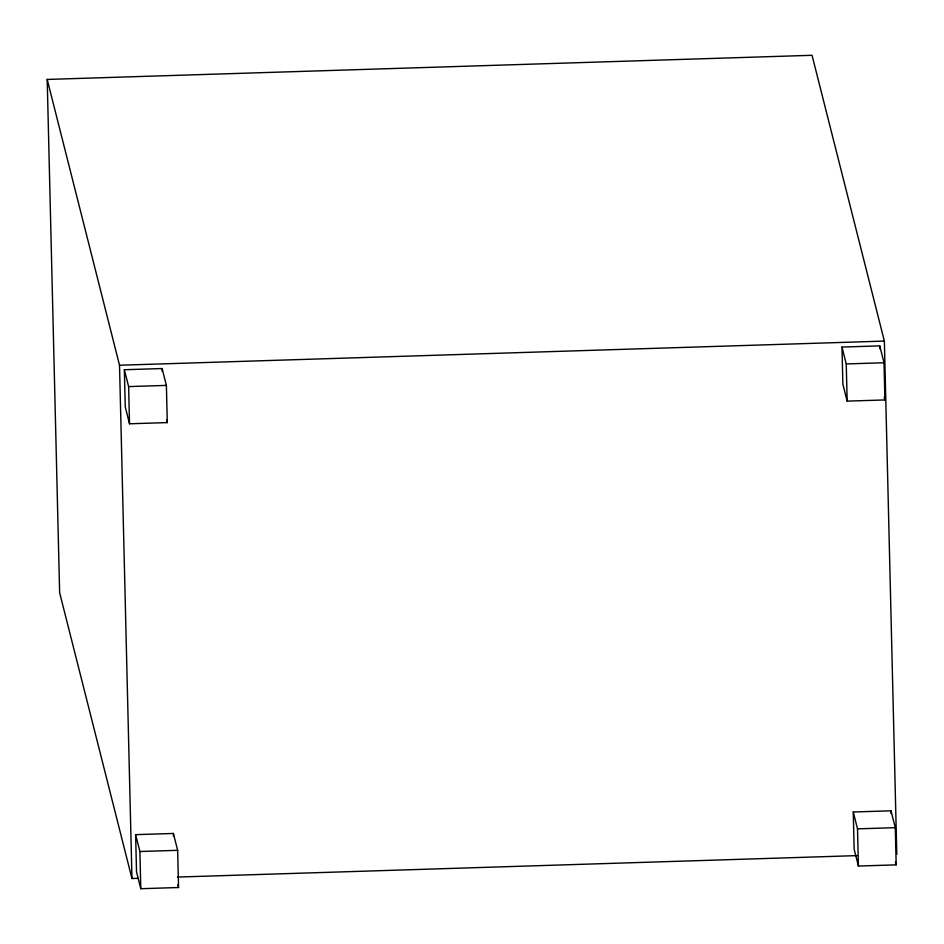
<?xml version="1.0" encoding="UTF-8"?>
<svg xmlns="http://www.w3.org/2000/svg" width="944" height="944" viewBox="0 0 944 944"><rect width="100%" height="100%" fill="white"/><g stroke="black" fill="none" stroke-linecap="round" stroke-linejoin="round"><path stroke-width="1.42" d="M137.836 878.321L131.959 878.51L59.637 592.714L47.2 79.438L812.041 55.295L884.363 341.079L896.8 854.355M47.2 79.438L119.522 365.234L884.363 341.079M124.348 369.729L162.12 368.538L166.392 385.4L167.289 422.593L129.517 423.785L125.257 406.923L124.348 369.729L128.62 386.592L129.517 423.785M841.977 347.073L879.749 345.882L884.021 362.744L884.917 399.937L847.146 401.129L842.886 384.267L841.977 347.073L846.249 363.936L847.146 401.129M128.62 386.592L166.392 385.4M846.249 363.936L884.021 362.744M135.617 834.649L173.389 833.458L177.661 850.32L178.558 887.513L140.786 888.705L136.526 871.843L135.617 834.649L139.889 851.512L140.786 888.705M853.246 811.993L891.018 810.802L895.29 827.664L896.186 864.857L858.415 866.049L854.155 849.187L853.246 811.993L857.518 828.856L858.415 866.049M139.889 851.512L177.661 850.32M857.518 828.856L895.29 827.664M177.555 877.07L857.081 855.618M884.209 397.129L884.917 399.937M895.478 862.049L896.186 864.857M166.581 419.785L167.289 422.593M177.85 884.705L178.558 887.513M879.749 345.882L879.82 348.737M891.018 810.802L891.089 813.669M162.12 368.538L162.191 371.393M173.389 833.458L173.46 836.325M119.522 365.234L131.959 878.51"/></g></svg>
